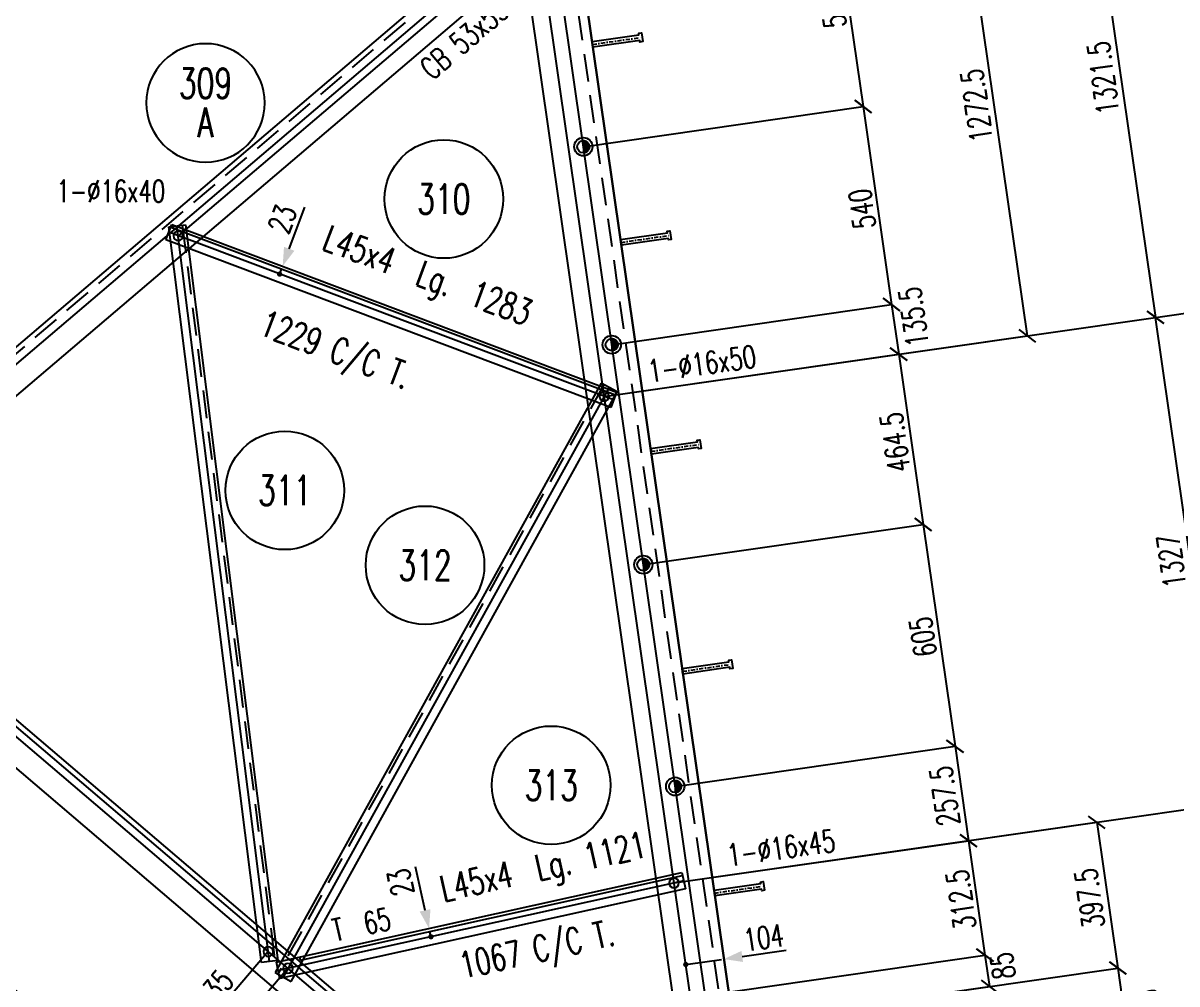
# Model space of a CAD drawing. Extents: x 142141 to 158361, y -105351 to -93871.
# Drawn here: x 147687 to 150801, y -101767 to -99173 of the extents above; entities that cross this region are included whole.
import ezdxf
from ezdxf.enums import TextEntityAlignment as Align

# ---------------------------------------------------------------- set-up
doc = ezdxf.new("R2010")
doc.units = 0
doc.header["$LTSCALE"] = 150
doc.header["$MEASUREMENT"] = 0
doc.linetypes.add('DASHDOT', pattern=[1, 0.5, -0.25, 0, -0.25])
doc.linetypes.add('DASHED', pattern=[0.75, 0.5, -0.25])
doc.layers.get('0').update_dxf_attribs({"linetype": 'CONTINUOUS'})
for name, color, linetype in [('ASSI', 6, 'CONTINUOUS'), ('BOLLINI_1', 7, 'CONTINUOUS'), ('BOLLINI_5', 7, 'CONTINUOUS'), ('Echelon', 3, 'CONTINUOUS'), ('FORI', 2, 'CONTINUOUS'), ('LINEA_ANG', 2, 'CONTINUOUS'), ('LS', 7, 'CONTINUOUS'), ('MZ', 6, 'DASHDOT'), ('QT_MAL', 7, 'CONTINUOUS'), ('QT_MPR', 7, 'CONTINUOUS'), ('QT_MSP', 7, 'CONTINUOUS'), ('TRAT-Y', 7, 'DASHED')]:
    doc.layers.add(name, color=color, linetype=linetype)
doc.styles.add('QUOTE', font='ROMANS8.SHX', dxfattribs={"width": 0.7})
doc.styles.add('RQL', font='ROMANS8.SHX', dxfattribs={"width": 0.7})
doc.styles.add('RS', font='ROMANS8.shx', dxfattribs={"width": 0.7})
doc.styles.get("Standard").update_dxf_attribs({"font": 'ROMANS8.SHX', "width": 0.7})
doc.dimstyles.new('FRECCE1', dxfattribs={"dimtxt": 60, "dimasz": 6.6667, "dimexe": 0, "dimexo": 0, "dimgap": 1, "dimtad": 1, "dimzin": 0, "dimdsep": 46, "dimtxsty": 'RS', "dimblk1": 'QUOTP', "dimblk2": 'QUOTF', "dimsah": 1, "dimcen": 0, "dimclrd": 2, "dimclre": 2, "dimclrt": 7, "dimadec": 0, "dimazin": 0, "dimtfac": 1, "dimtix": 1, "dimtmove": 2, "dimatfit": 3, "dimldrblk": 'QUOTP', "dimfxl": 1, "dimtolj": 1, "dimtzin": 0, "dimarcsym": 0})
doc.dimstyles.new('TRATTO', dxfattribs={"dimscale": 0, "dimtxt": 60, "dimasz": 40, "dimexe": 0, "dimexo": 0, "dimgap": 10, "dimtad": 1, "dimrnd": 0.5, "dimdsep": 46, "dimtxsty": 'RS', "dimblk1": 'OBLIQUE', "dimblk2": 'OBLIQUE', "dimsah": 1, "dimcen": 0.09, "dimclrd": 2, "dimclre": 2, "dimclrt": 7, "dimadec": 0, "dimazin": 0, "dimtfac": 1, "dimtix": 1, "dimtmove": 2, "dimatfit": 3, "dimfxl": 1, "dimtolj": 1, "dimtzin": 0, "dimarcsym": 0})

# ---------------------------------------------------------------- blocks, each defined once
blk = doc.blocks.new('ASSE98')
blk.add_line((0, 0), (1, 0))
at = {"color": 7, "style": 'QUOTE', "width": 0.5, "flags": 1}
for tag, p in [('TI', (1.38308, 6.82731)), ('DI_S', (1.38308, 6.42178)), ('D_S', (1.38308, 6.02092)), ('E_S', (1.38308, 5.68065)), ('NFORI', (1.36454, 5.29792)), ('ALAR', (1.36349, 4.93246)), ('FAM', (1.3775, 4.54645)), ('ALA', (1.38308, 4.19257)), ('DISP2', (1.38308, 3.84971)), ('DISP1', (1.38308, 3.50686)), ('PINZAF', (1.38308, 3.164)), ('PINZAI', (1.38308, 2.82114)), ('TRP', (1.38308, 2.47829)), ('NP', (1.38308, 2.13543)), ('SV', (1.38308, 1.79257)), ('PESO', (1.38308, 1.44971)), ('QUA', (1.38308, 1.10686)), ('LUN', (1.38308, 0.764)), ('PROF', (1.38308, 0.42114)), ('POS', (1.38308, 0.07829))]:
    blk.add_attdef(tag, p, '', height=0.2, dxfattribs=at)
at = {"color": 7, "flags": 1}
for tag, p in [('LAV1', (3.07431, 6.82847)), ('LAV2', (3.07431, 6.49513)), ('LAV3', (3.07431, 6.1618)), ('LAV4', (3.07431, 5.82847)), ('LAV5', (3.07431, 5.49513)), ('LAV6', (3.07431, 5.1618)), ('LAV7', (3.07431, 4.82847)), ('LAV8', (3.07431, 4.49513)), ('LAV9', (3.07431, 4.1618)), ('LAV10', (3.07431, 3.82847))]:
    blk.add_attdef(tag, p, '', height=0.2, dxfattribs=at)
blk = doc.blocks.new('16')
blk.add_circle((0, 0), 1)
blk = doc.blocks.new('P20')
at = {"color": 0}
for p, q in [((0, 0.98), (0.02, 1)), ((0, 0.94), (0.06, 1)), ((1, -0.01), (0, 0.99)), ((0, 0.89), (0.1, 0.99)), ((0, 0.85), (0.14, 0.99)), ((0, 0.8), (0.18, 0.98)), ((0, 0.76), (0.22, 0.98)), ((0, 0.71), (0.25, 0.97)), ((0, 0.67), (0.29, 0.96)), ((1, -0.05), (0, 0.95)), ((0, 0.62), (0.32, 0.95)), ((0, 0.58), (0.36, 0.93)), ((0, 0.53), (0.39, 0.92)), ((0, 0.49), (0.42, 0.91)), ((1, -0.09), (0, 0.9)), ((0, 0.44), (0.45, 0.89)), ((0, 0.4), (0.48, 0.88)), ((0.99, -0.13), (0, 0.86)), ((0, 0.35), (0.51, 0.86)), ((0, 0.31), (0.54, 0.84)), ((0, 0.26), (0.56, 0.83)), ((0.99, -0.17), (0, 0.81)), ((0, 0.22), (0.59, 0.81)), ((0, 0.17), (0.61, 0.79)), ((0.98, -0.21), (0, 0.77)), ((0, 0.13), (0.64, 0.77)), ((0, 0.08), (0.66, 0.75)), ((0, 0.04), (0.69, 0.73)), ((0.97, -0.25), (0, 0.72)), ((0, -0.01), (0.71, 0.7)), ((0.96, -0.28), (0, 0.68)), ((0, -0.05), (0.73, 0.68)), ((0, -0.1), (0.75, 0.66)), ((0.95, -0.32), (0, 0.63)), ((0, -0.14), (0.77, 0.63)), ((0, -0.19), (0.79, 0.61)), ((0.94, -0.35), (0, 0.59)), ((0, -0.23), (0.81, 0.58)), ((0, -0.28), (0.83, 0.56)), ((0.92, -0.38), (0, 0.54)), ((0, -0.32), (0.85, 0.53)), ((0.91, -0.41), (0, 0.5)), ((0, -0.36), (0.87, 0.5)), ((0, -0.41), (0.88, 0.47)), ((0.9, -0.44), (0, 0.45)), ((0, -0.45), (0.9, 0.44)), ((0.88, -0.47), (0, 0.41)), ((0, -0.5), (0.91, 0.41)), ((0, -0.54), (0.92, 0.38)), ((0.87, -0.5), (0, 0.36)), ((0, -0.59), (0.94, 0.35)), ((0.85, -0.53), (0, 0.32)), ((0, -0.63), (0.95, 0.31)), ((0, -0.68), (0.96, 0.28)), ((0.83, -0.56), (0, 0.27)), ((0, -0.72), (0.97, 0.25)), ((0.81, -0.58), (0, 0.23)), ((0, -0.77), (0.98, 0.21)), ((0.79, -0.61), (0, 0.18)), ((0, -0.81), (0.99, 0.17)), ((0.77, -0.63), (0, 0.14)), ((0, -0.86), (0.99, 0.13)), ((0.75, -0.66), (0, 0.09)), ((0, -0.9), (1, 0.09)), ((0.73, -0.68), (0, 0.05)), ((0, -0.95), (1, 0.05)), ((0.71, -0.7), (0, 0.01)), ((0, -0.99), (1, 0.01)), ((1, 0.04), (0.04, 1)), ((1, 0.09), (0.09, 1)), ((0.99, 0.14), (0.14, 0.99)), ((0.98, 0.19), (0.19, 0.98)), ((0.97, 0.25), (0.25, 0.97)), ((0.95, 0.31), (0.31, 0.95)), ((0.92, 0.38), (0.38, 0.92)), ((0.88, 0.47), (0.47, 0.88)), ((0.81, 0.59), (0.59, 0.81)), ((0.69, -0.73), (0, -0.04)), ((0.66, -0.75), (0, -0.08)), ((0.64, -0.77), (0, -0.13)), ((0.61, -0.79), (0, -0.17)), ((0.59, -0.81), (0, -0.22)), ((0.56, -0.83), (0, -0.26)), ((0.54, -0.84), (0, -0.31)), ((0.51, -0.86), (0, -0.35)), ((0.48, -0.88), (0, -0.4)), ((0.45, -0.89), (0, -0.44)), ((0.42, -0.91), (0, -0.49)), ((0.39, -0.92), (0, -0.53)), ((0.36, -0.93), (0, -0.58)), ((0.32, -0.95), (0, -0.62)), ((0.29, -0.96), (0, -0.67)), ((0.25, -0.97), (0, -0.71)), ((0.22, -0.98), (0, -0.76)), ((0.18, -0.98), (0, -0.8)), ((0.14, -0.99), (0, -0.85)), ((0.1, -0.99), (0, -0.89)), ((0.04, -1), (1, -0.04)), ((0.09, -1), (1, -0.09)), ((0.14, -0.99), (0.99, -0.14)), ((0.19, -0.98), (0.98, -0.19)), ((0.25, -0.97), (0.97, -0.25)), ((0.31, -0.95), (0.95, -0.31)), ((0.38, -0.92), (0.92, -0.38)), ((0.47, -0.88), (0.88, -0.47)), ((0.59, -0.81), (0.81, -0.59))]:
    blk.add_line(p, q, dxfattribs=at)
for radius in [1.5, 1]:
    blk.add_circle((0, 0), radius)
blk = doc.blocks.new('QUOTP')
at = {"layer": 'ASSI', "color": 2, "const_width": 1.07}
blk.add_lwpolyline([(-0.53, 0, 1), (0.53, 0, 1)], format="xyb", close=True, dxfattribs=at)
blk = doc.blocks.new('QUOTF')
at = {"layer": 'LS', "color": 2}
blk.add_line((7.5, 0), (25.5, 0), dxfattribs=at)
blk.add_solid([(7.5, 2.25), (0, 0), (7.5, -2.25)], dxfattribs=at)
blk = doc.blocks.new('*D157')
at = {"layer": 'QT_MAL', "color": 2, "lineweight": -2, "transparency": 16777216}
for p, q in [((149475.6, -101714.8), (149475.6, -101714.8)), ((149482.2, -101713.9), (149571.9, -101701)), ((149578.5, -101700.1), (149578.5, -101700.1))]:
    blk.add_line(p, q, dxfattribs=at)
at = {"layer": 'QT_MAL', "color": 2, "lineweight": -2, "transparency": 16777216, "xscale": 6.6667, "yscale": 6.6667, "zscale": 6.6667}
for name, p, rotation in [('QUOTF', (149578.5, -101700.1), 8.166139302353479), ('QUOTP', (149475.6, -101714.8), 188.1661393023535)]:
    blk.add_blockref(name, p, dxfattribs=dict(at, rotation=rotation))
at = {"layer": 'QT_MAL', "color": 7, "transparency": 16777216, "insert": (149686, -101642.2), "char_height": 60, "attachment_point": 5, "rotation": 8.1661, "style": 'RS'}
blk.add_mtext('\\A1;104', dxfattribs=at)
blk = doc.blocks.new('A$C6E393FD9')
at = {"layer": 'Echelon'}
blk.add_lwpolyline([(2.5, 0), (0, 19.8), (168.6, 41.4), (167.9, 47.2), (177.8, 48.5), (181.8, 17.1), (171.9, 15.8), (171.2, 21.6), (2.5, 0)], close=True, dxfattribs=at)
at = {"layer": 'MZ', "ltscale": 0.2}
blk.add_line((1.3, 9.9), (179.8, 32.8), dxfattribs=at)
blk = doc.blocks.new('_OBLIQUE')
at = {"color": 0, "linetype": 'ByBlock'}
blk.add_line((-0.5, -0.5), (0.5, 0.5), dxfattribs=at)
blk = doc.blocks.new('*D45')
at = {"layer": 'QT_MPR', "color": 2, "lineweight": -2, "transparency": 16777216}
for p, q in [((149107.4, -98867.4), (150555.6, -98659.6)), ((150555.6, -98659.6), (150743.2, -99967.5)), ((149255.5, -100181), (150743.2, -99967.5))]:
    blk.add_line(p, q, dxfattribs=at)
at = {"layer": 'QT_MPR', "color": 2, "lineweight": -2, "transparency": 16777216, "xscale": 40, "yscale": 40, "zscale": 40}
for p, rotation in [((150555.6, -98659.6), 98.16613930235343), ((150743.2, -99967.5), 278.1661393023534)]:
    blk.add_blockref('_OBLIQUE', p, dxfattribs=dict(at, rotation=rotation))
at = {"layer": 'QT_MPR', "color": 7, "transparency": 16777216, "insert": (150602.1, -99321), "char_height": 60, "attachment_point": 5, "rotation": 98.1661, "style": 'RS'}
blk.add_mtext('\\A1;1321.5', dxfattribs=at)
blk = doc.blocks.new('*D57')
at = {"layer": 'QT_MPR', "color": 2, "lineweight": -2, "transparency": 16777216}
for p, q in [((149444, -101494.6), (150931.7, -101281.1)), ((150931.7, -101281.1), (151121.1, -102600.4)), ((149672.9, -102808.2), (151121.1, -102600.4))]:
    blk.add_line(p, q, dxfattribs=at)
at = {"layer": 'QT_MPR', "color": 2, "lineweight": -2, "transparency": 16777216, "xscale": 40, "yscale": 40, "zscale": 40}
for p, rotation in [((150931.7, -101281.1), 98.16613930235343), ((151121.1, -102600.4), 278.1661393023534)]:
    blk.add_blockref('_OBLIQUE', p, dxfattribs=dict(at, rotation=rotation))
at = {"layer": 'QT_MPR', "color": 7, "transparency": 16777216, "insert": (150975.8, -101963.8), "char_height": 60, "attachment_point": 5, "rotation": 98.1661, "style": 'RS'}
blk.add_mtext('\\A1;1333', dxfattribs=at)
blk = doc.blocks.new('*D41')
at = {"layer": 'QT_MPR', "color": 2, "lineweight": -2, "transparency": 16777216}
for p, q in [((149074.7, -98921.5), (150216.1, -98757.7)), ((150216.1, -98757.7), (150396.8, -100017.2)), ((149255.5, -100181), (150396.8, -100017.2))]:
    blk.add_line(p, q, dxfattribs=at)
at = {"layer": 'QT_MPR', "color": 2, "lineweight": -2, "transparency": 16777216, "xscale": 40, "yscale": 40, "zscale": 40}
for p, rotation in [((150216.1, -98757.7), 98.16613930235343), ((150396.8, -100017.2), 278.1661393023534)]:
    blk.add_blockref('_OBLIQUE', p, dxfattribs=dict(at, rotation=rotation))
at = {"layer": 'QT_MPR', "color": 7, "transparency": 16777216, "insert": (150260.3, -99395.5), "char_height": 60, "attachment_point": 5, "rotation": 98.1661, "style": 'RS'}
blk.add_mtext('\\A1;1272.5', dxfattribs=at)
blk = doc.blocks.new('*D56')
at = {"layer": 'QT_MPR', "color": 2, "lineweight": -2, "transparency": 16777216}
for p, q in [((149444, -101494.6), (150585.3, -101330.8)), ((150585.3, -101330.8), (150641.7, -101724.3)), ((149500.4, -101888), (150641.7, -101724.3))]:
    blk.add_line(p, q, dxfattribs=at)
at = {"layer": 'QT_MPR', "color": 2, "lineweight": -2, "transparency": 16777216, "xscale": 40, "yscale": 40, "zscale": 40}
for p, rotation in [((150585.3, -101330.8), 98.16613930235343), ((150641.7, -101724.3), 278.1661393023534)]:
    blk.add_blockref('_OBLIQUE', p, dxfattribs=dict(at, rotation=rotation))
at = {"layer": 'QT_MPR', "color": 7, "transparency": 16777216, "insert": (150565.8, -101536), "char_height": 60, "attachment_point": 5, "rotation": 98.1661, "style": 'RS'}
blk.add_mtext('\\A1;397.5', dxfattribs=at)
blk = doc.blocks.new('*D55')
at = {"layer": 'QT_MPR', "color": 2, "lineweight": -2, "transparency": 16777216}
for p, q in [((149500.4, -101888), (150641.7, -101724.3)), ((150641.7, -101724.3), (150680.8, -101996.5)), ((149579.1, -102154.6), (150680.8, -101996.5))]:
    blk.add_line(p, q, dxfattribs=at)
at = {"layer": 'QT_MPR', "color": 2, "lineweight": -2, "transparency": 16777216, "xscale": 40, "yscale": 40, "zscale": 40}
for p, rotation in [((150641.7, -101724.3), 98.16613930235343), ((150680.8, -101996.5), 278.1661393023534)]:
    blk.add_blockref('_OBLIQUE', p, dxfattribs=dict(at, rotation=rotation))
at = {"layer": 'QT_MPR', "color": 7, "transparency": 16777216, "insert": (150728.1, -101850.8), "char_height": 60, "attachment_point": 5, "rotation": 98.1661, "style": 'RS'}
blk.add_mtext('\\A1;55x5', dxfattribs=at)
blk = doc.blocks.new('*D54')
at = {"layer": 'QT_MPR', "color": 2, "lineweight": -2, "transparency": 16777216}
for p, q in [((149500.4, -101888), (150641.7, -101724.3)), ((150641.7, -101724.3), (150680.8, -101996.5)), ((149579.1, -102154.6), (150680.8, -101996.5))]:
    blk.add_line(p, q, dxfattribs=at)
at = {"layer": 'QT_MPR', "color": 2, "lineweight": -2, "transparency": 16777216, "xscale": 40, "yscale": 40, "zscale": 40}
for p, rotation in [((150641.7, -101724.3), 98.16613930235343), ((150680.8, -101996.5), 278.1661393023534)]:
    blk.add_blockref('_OBLIQUE', p, dxfattribs=dict(at, rotation=rotation))
at = {"layer": 'QT_MPR', "color": 7, "transparency": 16777216, "insert": (150613.1, -101859.7), "char_height": 60, "attachment_point": 5, "rotation": 98.1661, "style": 'RS'}
blk.add_mtext('\\A1;275', dxfattribs=at)
blk = doc.blocks.new('*D37')
at = {"layer": 'QT_MSP', "color": 2, "lineweight": -2, "transparency": 16777216}
for p, q in [((149122.5, -98972.4), (149877.7, -98864.1)), ((149877.7, -98864.1), (149954.4, -99398.3)), ((149199.1, -99506.7), (149954.4, -99398.3))]:
    blk.add_line(p, q, dxfattribs=at)
at = {"layer": 'QT_MSP', "color": 2, "lineweight": -2, "transparency": 16777216, "xscale": 40, "yscale": 40, "zscale": 40}
for p, rotation in [((149877.7, -98864.1), 98.16613930235343), ((149954.4, -99398.3), 278.1661393023534)]:
    blk.add_blockref('_OBLIQUE', p, dxfattribs=dict(at, rotation=rotation))
at = {"layer": 'QT_MSP', "color": 7, "transparency": 16777216, "insert": (149872.4, -99132.2), "char_height": 60, "attachment_point": 5, "rotation": 98.1661, "style": 'RS'}
blk.add_mtext('\\A1;540', dxfattribs=at)
blk = doc.blocks.new('*D49')
at = {"layer": 'QT_MSP', "color": 2, "lineweight": -2, "transparency": 16777216}
for p, q in [((149199.1, -99506.7), (149954.4, -99398.3)), ((149954.4, -99398.3), (150031.1, -99932.8)), ((149275.8, -100041.2), (150031.1, -99932.8))]:
    blk.add_line(p, q, dxfattribs=at)
at = {"layer": 'QT_MSP', "color": 2, "lineweight": -2, "transparency": 16777216, "xscale": 40, "yscale": 40, "zscale": 40}
for p, rotation in [((149954.4, -99398.3), 98.16613930235343), ((150031.1, -99932.8), 278.1661393023534)]:
    blk.add_blockref('_OBLIQUE', p, dxfattribs=dict(at, rotation=rotation))
at = {"layer": 'QT_MSP', "color": 7, "transparency": 16777216, "insert": (149951.7, -99674.5), "char_height": 60, "attachment_point": 5, "rotation": 98.1661, "style": 'RS'}
blk.add_mtext('\\A1;540', dxfattribs=at)
blk = doc.blocks.new('*D48')
at = {"layer": 'QT_MSP', "color": 2, "lineweight": -2, "transparency": 16777216}
for p, q in [((149275.8, -100041.2), (150031.1, -99932.8)), ((150031.1, -99932.8), (150050.3, -100066.9)), ((149255.5, -100181), (150050.3, -100066.9))]:
    blk.add_line(p, q, dxfattribs=at)
at = {"layer": 'QT_MSP', "color": 2, "lineweight": -2, "transparency": 16777216, "xscale": 40, "yscale": 40, "zscale": 40}
for p, rotation in [((150031.1, -99932.8), 98.16613930235343), ((150050.3, -100066.9), 278.1661393023534)]:
    blk.add_blockref('_OBLIQUE', p, dxfattribs=dict(at, rotation=rotation))
at = {"layer": 'QT_MSP', "color": 7, "transparency": 16777216, "insert": (150090.3, -99966.3), "char_height": 60, "attachment_point": 5, "rotation": 98.1661, "style": 'RS'}
blk.add_mtext('\\A1;135.5', dxfattribs=at)
blk = doc.blocks.new('*D47')
at = {"layer": 'QT_MSP', "color": 2, "lineweight": -2, "transparency": 16777216}
for p, q in [((149255.5, -100181), (150050.3, -100066.9)), ((150050.3, -100066.9), (150116.3, -100526.7)), ((149361.1, -100635.1), (150116.3, -100526.7))]:
    blk.add_line(p, q, dxfattribs=at)
at = {"layer": 'QT_MSP', "color": 2, "lineweight": -2, "transparency": 16777216, "xscale": 40, "yscale": 40, "zscale": 40}
for p, rotation in [((150050.3, -100066.9), 98.16613930235343), ((150116.3, -100526.7), 278.1661393023534)]:
    blk.add_blockref('_OBLIQUE', p, dxfattribs=dict(at, rotation=rotation))
at = {"layer": 'QT_MSP', "color": 7, "transparency": 16777216, "insert": (150040.6, -100305.1), "char_height": 60, "attachment_point": 5, "rotation": 98.1661, "style": 'RS'}
blk.add_mtext('\\A1;464.5', dxfattribs=at)
blk = doc.blocks.new('*D53')
at = {"layer": 'QT_MSP', "color": 2, "lineweight": -2, "transparency": 16777216}
for p, q in [((149361.1, -100635.1), (150116.3, -100526.7)), ((150116.3, -100526.7), (150202.3, -101125.6)), ((149447, -101234), (150202.3, -101125.6))]:
    blk.add_line(p, q, dxfattribs=at)
at = {"layer": 'QT_MSP', "color": 2, "lineweight": -2, "transparency": 16777216, "xscale": 40, "yscale": 40, "zscale": 40}
for p, rotation in [((150116.3, -100526.7), 98.16613930235343), ((150202.3, -101125.6), 278.1661393023534)]:
    blk.add_blockref('_OBLIQUE', p, dxfattribs=dict(at, rotation=rotation))
at = {"layer": 'QT_MSP', "color": 7, "transparency": 16777216, "insert": (150115.6, -100830.1), "char_height": 60, "attachment_point": 5, "rotation": 98.1661, "style": 'RS'}
blk.add_mtext('\\A1;605', dxfattribs=at)
blk = doc.blocks.new('*D52')
at = {"layer": 'QT_MSP', "color": 2, "lineweight": -2, "transparency": 16777216}
for p, q in [((149447, -101234), (150202.3, -101125.6)), ((150202.3, -101125.6), (150238.8, -101380.5)), ((149444, -101494.6), (150238.8, -101380.5))]:
    blk.add_line(p, q, dxfattribs=at)
at = {"layer": 'QT_MSP', "color": 2, "lineweight": -2, "transparency": 16777216, "xscale": 40, "yscale": 40, "zscale": 40}
for p, rotation in [((150202.3, -101125.6), 98.16613930235343), ((150238.8, -101380.5), 278.1661393023534)]:
    blk.add_blockref('_OBLIQUE', p, dxfattribs=dict(at, rotation=rotation))
at = {"layer": 'QT_MSP', "color": 7, "transparency": 16777216, "insert": (150174.6, -101259.9), "char_height": 60, "attachment_point": 5, "rotation": 98.1661, "style": 'RS'}
blk.add_mtext('\\A1;257.5', dxfattribs=at)
blk = doc.blocks.new('*D51')
at = {"layer": 'QT_MSP', "color": 2, "lineweight": -2, "transparency": 16777216}
for p, q in [((149444, -101494.6), (150238.8, -101380.5)), ((150238.8, -101380.5), (150283.2, -101689.8)), ((149528, -101798.2), (150283.2, -101689.8))]:
    blk.add_line(p, q, dxfattribs=at)
at = {"layer": 'QT_MSP', "color": 2, "lineweight": -2, "transparency": 16777216, "xscale": 40, "yscale": 40, "zscale": 40}
for p, rotation in [((150238.8, -101380.5), 98.16613930235343), ((150283.2, -101689.8), 278.1661393023534)]:
    blk.add_blockref('_OBLIQUE', p, dxfattribs=dict(at, rotation=rotation))
at = {"layer": 'QT_MSP', "color": 7, "transparency": 16777216, "insert": (150218.6, -101539.4), "char_height": 60, "attachment_point": 5, "rotation": 98.1661, "style": 'RS'}
blk.add_mtext('\\A1;312.5', dxfattribs=at)
blk = doc.blocks.new('*D50')
at = {"layer": 'QT_MSP', "color": 2, "lineweight": -2, "transparency": 16777216}
for p, q in [((149528, -101798.2), (150283.2, -101689.8)), ((150283.2, -101689.8), (150295.3, -101774)), ((149500.4, -101888), (150295.3, -101774))]:
    blk.add_line(p, q, dxfattribs=at)
at = {"layer": 'QT_MSP', "color": 2, "lineweight": -2, "transparency": 16777216, "xscale": 40, "yscale": 40, "zscale": 40}
for p, rotation in [((150283.2, -101689.8), 98.16613930235343), ((150295.3, -101774), 278.1661393023534)]:
    blk.add_blockref('_OBLIQUE', p, dxfattribs=dict(at, rotation=rotation))
at = {"layer": 'QT_MSP', "color": 7, "transparency": 16777216, "insert": (150331.3, -101718.4), "char_height": 60, "attachment_point": 5, "rotation": 98.1661, "style": 'RS'}
blk.add_mtext('\\A1;85', dxfattribs=at)
blk = doc.blocks.new('*D46')
at = {"layer": 'LS', "color": 2, "lineweight": -2, "transparency": 16777216}
for p, q in [((149255.5, -100181), (150743.2, -99967.5)), ((150931.7, -101281.1), (150743.2, -99967.5)), ((149444, -101494.6), (150931.7, -101281.1))]:
    blk.add_line(p, q, dxfattribs=at)
at = {"layer": 'LS', "color": 2, "lineweight": -2, "transparency": 16777216, "xscale": 40, "yscale": 40, "zscale": 40}
for p, rotation in [((150743.2, -99967.5), 98.16613930235343), ((150931.7, -101281.1), 278.1661393023534)]:
    blk.add_blockref('_OBLIQUE', p, dxfattribs=dict(at, rotation=rotation))
at = {"layer": 'LS', "color": 7, "transparency": 16777216, "insert": (150786.1, -100625.7), "char_height": 60, "attachment_point": 5, "rotation": 98.1661, "style": 'RS'}
blk.add_mtext('\\A1;1327', dxfattribs=at)
blk = doc.blocks.new('*D173')
at = {"layer": 'QT_MAL', "color": 2, "lineweight": -2, "transparency": 16777216}
blk.add_line((148381.9, -99844.4), (148385.3, -99835.4), dxfattribs=at)
at = {"layer": 'QT_MAL', "color": 2, "lineweight": -2, "transparency": 16777216, "xscale": 6.6667, "yscale": 6.6667, "zscale": 6.6667}
for name, p, rotation in [('QUOTF', (148387.6, -99829.1), 69.33901317575094), ('QUOTP', (148379.5, -99850.7), 249.3390131757509)]:
    blk.add_blockref(name, p, dxfattribs=dict(at, rotation=rotation))
at = {"layer": 'QT_MAL', "color": 7, "transparency": 16777216, "insert": (148386.6, -99702.2), "char_height": 60, "attachment_point": 5, "rotation": 69.339, "style": 'RS'}
blk.add_mtext('\\A1;23', dxfattribs=at)
blk = doc.blocks.new('*D174')
at = {"layer": 'QT_MAL', "color": 2, "lineweight": -2, "transparency": 16777216}
blk.add_line((148786.2, -101633.3), (148784.1, -101623.9), dxfattribs=at)
at = {"layer": 'QT_MAL', "color": 2, "lineweight": -2, "transparency": 16777216, "xscale": 6.6667, "yscale": 6.6667, "zscale": 6.6667}
for name, p, rotation in [('QUOTF', (148782.7, -101617.4), 102.4800972618548), ('QUOTP', (148787.7, -101639.8), 282.4800972618548)]:
    blk.add_blockref(name, p, dxfattribs=dict(at, rotation=rotation))
at = {"layer": 'QT_MAL', "color": 7, "transparency": 16777216, "insert": (148705.7, -101492.9), "char_height": 60, "attachment_point": 5, "rotation": 102.4801, "style": 'RS'}
blk.add_mtext('\\A1;23', dxfattribs=at)
blk = doc.blocks.new('*D98')
at = {"layer": 'QT_MPR', "color": 2, "lineweight": -2, "transparency": 16777216}
for p, q in [((147077.7, -100596.9), (146739, -100994.4)), ((146739, -100994.4), (148009.9, -102077.3)), ((148348.7, -101679.8), (148009.9, -102077.3))]:
    blk.add_line(p, q, dxfattribs=at)
at = {"layer": 'QT_MPR', "color": 2, "lineweight": -2, "transparency": 16777216, "xscale": 40, "yscale": 40, "zscale": 40}
for p, rotation in [((146739, -100994.4), 139.56613230524), ((148009.9, -102077.3), 319.5661323052399)]:
    blk.add_blockref('_OBLIQUE', p, dxfattribs=dict(at, rotation=rotation))
at = {"layer": 'QT_MPR', "color": 7, "transparency": 16777216, "insert": (147386.3, -101475.8), "char_height": 60, "attachment_point": 5, "rotation": 319.5661, "style": 'RS'}
blk.add_mtext('\\A1;1669.5', dxfattribs=at)
blk = doc.blocks.new('*D99')
at = {"layer": 'QT_MPR', "color": 2, "lineweight": -2, "transparency": 16777216}
for p, q in [((148348.7, -101679.8), (148009.9, -102077.3)), ((148401.9, -101725.2), (148063.2, -102122.7)), ((148009.9, -102077.3), (148063.2, -102122.7))]:
    blk.add_line(p, q, dxfattribs=at)
at = {"layer": 'QT_MPR', "color": 2, "lineweight": -2, "transparency": 16777216, "xscale": 40, "yscale": 40, "zscale": 40}
for p, rotation in [((148009.9, -102077.3), 139.56613230524), ((148063.2, -102122.7), 319.5661323052399)]:
    blk.add_blockref('_OBLIQUE', p, dxfattribs=dict(at, rotation=rotation))
at = {"layer": 'QT_MPR', "color": 7, "transparency": 16777216, "insert": (147988.3, -102139.2), "char_height": 60, "attachment_point": 5, "rotation": 319.5661, "style": 'RS'}
blk.add_mtext('\\A1;70', dxfattribs=at)
blk = doc.blocks.new('*D100')
at = {"layer": 'QT_MPR', "color": 2, "lineweight": -2, "transparency": 16777216}
for p, q in [((148401.9, -101725.2), (148063.2, -102122.7)), ((148063.2, -102122.7), (149288.1, -103166.5)), ((149626.9, -102768.9), (149288.1, -103166.5))]:
    blk.add_line(p, q, dxfattribs=at)
at = {"layer": 'QT_MPR', "color": 2, "lineweight": -2, "transparency": 16777216, "xscale": 40, "yscale": 40, "zscale": 40}
for p, rotation in [((148063.2, -102122.7), 139.56613230524), ((149288.1, -103166.5), 319.5661323052399)]:
    blk.add_blockref('_OBLIQUE', p, dxfattribs=dict(at, rotation=rotation))
at = {"layer": 'QT_MPR', "color": 7, "transparency": 16777216, "insert": (148697.2, -102578), "char_height": 60, "attachment_point": 5, "rotation": 319.5661, "style": 'RS'}
blk.add_mtext('\\A1;1609.5', dxfattribs=at)
blk = doc.blocks.new('YYY')
blk.add_circle((0, 0), 8)
at = {"color": 3, "style": 'RQL', "width": 0.7}
for tag, p in [('POS3', (0, 0.65)), ('POS2', (0, -4.63))]:
    blk.add_attdef(tag, text='', height=4, dxfattribs=at).set_placement(p, align=Align.CENTER)
at = {"style": 'RQL', "width": 0.7, "flags": 1}
blk.add_attdef('TIPO', text='', height=3, dxfattribs=at).set_placement((0, 0), align=Align.MIDDLE_CENTER)
blk = doc.blocks.new('xxx')
blk.add_circle((0, 0), 8)
at = {"color": 3, "style": 'RQL', "width": 0.7}
blk.add_attdef('POS', text='', height=4, dxfattribs=at).set_placement((0, 0), align=Align.MIDDLE)
at = {"style": 'RQL', "width": 0.7, "flags": 1}
for tag, p in [('POS1', (-0.39, -5.42)), ('TIPO', (-0.39, -8.66))]:
    blk.add_attdef(tag, p, '', height=2, dxfattribs=at)
blk = doc.blocks.new('bull')
at = {"style": 'RS', "width": 0.7, "flags": 1}
for tag, p in [('NN', (-12.25, 0)), ('DIAMETRO', (0, -4.86)), ('SERRAGGIO', (0, -9.71)), ('LUNGHEZZA', (0, -14.57)), ('NB', (0, -19.43)), ('TIPO', (0, -24.12)), ('EL', (-0.14, -29))]:
    blk.add_attdef(tag, p, '', height=3, dxfattribs=at)
at = {"style": 'RS', "width": 0.7}
blk.add_attdef('BULLONE', (0, 0), '', height=3, dxfattribs=at)

msp = doc.modelspace()

# ---------------------------------------------------------------- linework, layer by layer
at = {"layer": 'LINEA_ANG'}
for p, q in [((148668.026, -95355.029), (149646.709, -102175.167)), ((149498.23, -102196.473), (148519.547, -95376.335)), ((144456.78, -102784.127), (149105.154, -98823.311)), ((149716.141, -102799.044), (145050.26, -98823.311)), ((144985.403, -98899.426), (149651.284, -102875.16)), ((149129.67, -98933.8), (144504.131, -102875.16)), ((148072.494, -99758.402), (148088.372, -99716.296)), ((148080.322, -99723.301), (148124.97, -99717.684)), ((148088.372, -99716.296), (149288.855, -100168.987)), ((148124.97, -99717.684), (148374.885, -101704.024)), ((148330.237, -101709.641), (148080.322, -99723.301)), ((149272.978, -100211.093), (148072.494, -99758.402)), ((149246.942, -100144.752), (148366.997, -101736.75)), ((149290.702, -100168.939), (149246.942, -100144.752)), ((148410.758, -101760.938), (149290.702, -100168.939)), ((149288.855, -100168.987), (149272.978, -100211.093)), ((148370.606, -101708.592), (149465.118, -101466.343)), ((149465.118, -101466.343), (149474.843, -101510.28)), ((149474.843, -101510.28), (148380.331, -101752.528)), ((148374.885, -101704.024), (148330.237, -101709.641)), ((148380.331, -101752.528), (148370.606, -101708.592)), ((148435.907, -101702.844), (148434.071, -101694.545)), ((148366.997, -101736.75), (148410.758, -101760.938))]:
    msp.add_line(p, q, dxfattribs=at)
at = {"layer": 'LINEA_ANG', "color": 2}
for p, q in [((149707.061, -102809.7), (145041.18, -98833.967)), ((148085.373, -99724.25), (149285.856, -100176.941)), ((148435.907, -101702.844), (149466.955, -101474.642))]:
    msp.add_line(p, q, dxfattribs=at)
at = {"layer": 'LS', "color": 6}
for p, q in [((149758.782, -103406.735), (148604.675, -95364.12)), ((149719.188, -103412.417), (148849.481, -97351.701)), ((149074.743, -98921.482), (148105.52, -99747.344))]:
    msp.add_line(p, q, dxfattribs=at)
at = {"layer": 'LS', "color": 2}
msp.add_line((150743.241, -99967.491), (151089.692, -99917.776), dxfattribs=at)
at = {"layer": 'TRAT-Y'}
for p, q in [((148641.795, -95358.793), (149620.478, -102178.931)), ((144465.86, -102794.783), (149114.234, -98833.967)), ((148116.536, -99718.745), (148366.452, -101705.085)), ((149254.381, -100148.864), (148374.437, -101740.862))]:
    msp.add_line(p, q, dxfattribs=at)

# ---------------------------------------------------------------- block references
at = {"layer": 'ASSI'}
for p, xscale, rotation in [((149646.709, -102175.167), 6890.000000000001, 98.16613930235349), ((149268.822, -100156.846), 1819.000000000001, 241.0692750326494)]:
    msp.add_blockref('ASSE98', p, dxfattribs=dict(at, xscale=xscale, rotation=rotation))
ref = msp.add_blockref('ASSE98', (149127.854, -98849.951), dxfattribs=dict(at, xscale=6130, zscale=6130, rotation=220.4338676947601))
ref.add_attrib('LAV1', 'CB 53x53', (148791.312, -99329.062), dxfattribs={"layer": '0', "color": 7, "height": 60, "rotation": 40.433868, "width": 0.7})
for p, xscale, zscale, rotation in [((149693.441, -102825.685), 6130, 6130, 139.5661323052399), ((148352.065, -101706.895), 2002, 2002, 97.17110285337888)]:
    msp.add_blockref('ASSE98', p, dxfattribs=dict(at, xscale=xscale, zscale=zscale, rotation=rotation))
ref = msp.add_blockref('ASSE98', (149280.74, -100190.508), dxfattribs=dict(at, xscale=1283, zscale=1283, rotation=159.3390131757509))
ref.add_attrib('PROF', 'L45x4', (148490.276, -99782.352), dxfattribs={"layer": '0', "color": 2, "height": 70, "rotation": -20.660987, "style": 'QUOTE', "width": 0.7})
ref.add_attrib('LUN', '1283', (148886.059, -99931.598), dxfattribs={"layer": '0', "color": 2, "height": 70, "rotation": -20.660987, "style": 'QUOTE', "width": 0.7})
ref.add_attrib('PESO', '1229 C/C T.', (148319.69, -100011.928), dxfattribs={"layer": '0', "color": 2, "height": 70, "rotation": -20.660987, "style": 'QUOTE', "width": 0.7})
ref.add_attrib('SV', 'Lg.', (148741.839, -99877.214), dxfattribs={"layer": '0', "color": 2, "height": 70, "rotation": -20.660987, "style": 'QUOTE', "width": 0.7})
ref = msp.add_blockref('ASSE98', (149470.089, -101488.8), dxfattribs=dict(at, xscale=1121, zscale=1121, rotation=192.4800972618548))
ref.add_attrib('PROF', 'L45x4', (148821.27, -101545.783), dxfattribs={"layer": '0', "color": 2, "height": 70, "rotation": 12.480097, "style": 'QUOTE', "width": 0.7})
ref.add_attrib('LUN', '1121', (149209.498, -101459.856), dxfattribs={"layer": '0', "color": 2, "height": 70, "rotation": 12.480097, "style": 'QUOTE', "width": 0.7})
ref.add_attrib('PESO', '1067 C/C T.', (148873.818, -101752.942), dxfattribs={"layer": '0', "color": 2, "height": 70, "rotation": 12.480097, "style": 'QUOTE', "width": 0.7})
ref.add_attrib('SV', 'Lg.', (149077.594, -101489.051), dxfattribs={"layer": '0', "color": 2, "height": 70, "rotation": 12.480097, "style": 'QUOTE', "width": 0.7})
ref.add_attrib('LAV1', 'T  65', (148529.374, -101653.304), dxfattribs={"layer": '0', "color": 254, "height": 60, "rotation": 12.480097, "width": 0.7})
at = {"layer": 'BOLLINI_1', "xscale": 20, "yscale": 20, "zscale": 20}
for p, values in [((148822.546, -99647.997), {'POS': '310'}), ((148393.169, -100434.628), {'POS': '311'}), ((148771.836, -100636.817), {'POS': '312'}), ((149112.459, -101230.819), {'POS': '313'})]:
    msp.add_blockref('xxx', p, dxfattribs=at).add_auto_attribs(values)
at = {"layer": 'BOLLINI_5'}
ref = msp.add_blockref('YYY', (148179.363, -99388.505), dxfattribs=dict(at, xscale=-19.99970832482618, yscale=19.99970832476798, zscale=19.99970832479172))
ref.add_attrib('POS3', '309', dxfattribs={"layer": '0', "color": 3, "height": 79.9988, "style": 'RQL', "width": 0.7}).set_placement((148179.363, -99375.566), align=Align.CENTER)
ref.add_attrib('POS2', 'A', dxfattribs={"layer": '0', "color": 3, "height": 79.999, "style": 'RQL', "width": 0.7}).set_placement((148179.363, -99481.112), align=Align.CENTER)
at = {"layer": 'FORI'}
for name, p, xscale, yscale, zscale in [('P20', (149199.129, -99506.685), 16.5, 16.5, 16.5), ('16', (148105.52, -99747.344), -13, 13, 13), ('P20', (149275.833, -100041.21), 16.5, 16.5, 16.5), ('16', (149255.481, -100180.983), -13, 13, 13), ('P20', (149361.059, -100635.126), 16.5, 16.5, 16.5), ('P20', (149446.996, -101233.991), 16.5, 16.5, 16.5), ('16', (149443.98, -101494.578), -13, 13, 13), ('16', (148348.658, -101679.814), -13, 13, 13), ('16', (148401.939, -101725.213), -13, 13, 13)]:
    msp.add_blockref(name, p, dxfattribs=dict(at, xscale=xscale, yscale=yscale, zscale=zscale))
at = {"layer": 'LS', "xscale": 0.7500000000000001, "yscale": 0.7500000000000001, "zscale": 0.7500000000000001, "rotation": 0.8689299996759822}
for p in [(149223.289, -99237.785), (149299.992, -99772.309), (149380.958, -100336.53), (149466.184, -100930.446), (149552.121, -101529.312)]:
    msp.add_blockref('A$C6E393FD9', p, dxfattribs=at)
at = {"layer": 'LS', "color": 7, "xscale": 20, "yscale": 20, "zscale": 20}
msp.add_blockref('bull', (147777.159, -99656.656), dxfattribs=at).add_auto_attribs({'BULLONE': '1-%%c16x40                '})
for p, rotation, values in [((149378.341, -100143.17), 8.166139302353908, {'BULLONE': '1-%%c16x50                '}), ((149592.082, -101450.522), 8.166139302356425, {'BULLONE': '1-%%c16x45               '}), ((148069.328, -101985.628), 49.56613230524246, {'BULLONE': '1-%%c16x35               '})]:
    msp.add_blockref('bull', p, dxfattribs=dict(at, rotation=rotation)).add_auto_attribs(values)

# ---------------------------------------------------------------- dimensions: what is measured, and where the dimension line sits
at = {"layer": 'LS'}
dim = msp.add_linear_dim(base=(150743.241, -99967.491), p1=(149443.98, -101494.578), p2=(149255.481, -100180.983), angle=98.166139, dimstyle='TRATTO', override={"dimscale": 1}, dxfattribs=at)
dim.commit()
dim.dimension.update_dxf_attribs({"geometry": '*D46', "text_midpoint": (150786.067, -100625.72), "dimtype": 160})
at = {"layer": 'QT_MAL'}
for base, p1, p2, angle, text, picture, middle in [((148387.614, -99829.138), (148379.499, -99850.658), (148387.614, -99829.138), 69.339013, '23', '*D173', (148386.636, -99702.189)), ((148782.707, -101617.381), (148787.677, -101639.838), (148782.707, -101617.381), 102.480097, '23', '*D174', (148705.674, -101492.89)), ((149578.533, -101700.067), (149475.587, -101714.839), (149578.533, -101700.067), 8.166139, '104', '*D157', (149685.969, -101642.152))]:
    dim = msp.add_linear_dim(base=base, p1=p1, p2=p2, angle=angle, text=text, dimstyle='FRECCE1', dxfattribs=at)
    dim.commit()
    dim.dimension.update_dxf_attribs({"geometry": picture, "text_midpoint": middle, "dimtype": 160})
at = {"layer": 'QT_MPR'}
for base, p1, p2, angle, text, picture, middle in [((150743.241, -99967.491), (149107.391, -98867.388), (149255.481, -100180.983), 98.166139, '1321.5', '*D45', (150602.079, -99321.05)), ((150396.79, -100017.206), (149074.743, -98921.482), (149255.481, -100180.983), 98.166139, '1272.5', '*D41', (150260.257, -99395.468)), ((148009.93, -102077.342), (147077.707, -100596.854), (148348.658, -101679.814), 319.566132, '1669.5', '*D98', (147386.314, -101475.799)), ((151121.055, -102600.363), (149443.98, -101494.578), (149672.889, -102808.173), 98.166139, '1333', '*D57', (150975.832, -101963.774)), ((150641.749, -101724.255), (149443.98, -101494.578), (149500.44, -101888.032), 98.166139, '397.5', '*D56', (150565.819, -101535.962)), ((148063.21, -102122.742), (148348.658, -101679.814), (148401.939, -101725.213), 319.566132, '70', '*D99', (147988.312, -102139.176)), ((150680.811, -101996.467), (149500.44, -101888.032), (149579.097, -102154.562), 98.166139, '55x5', '*D55', (150728.096, -101850.773)), ((150680.811, -101996.467), (149500.44, -101888.032), (149579.097, -102154.562), 98.166139, '275', '*D54', (150613.124, -101859.681)), ((149288.122, -103166.472), (148401.939, -101725.213), (149626.85, -102768.944), 319.566132, '1609.5', '*D100', (148697.216, -102577.994))]:
    dim = msp.add_linear_dim(base=base, p1=p1, p2=p2, angle=angle, text=text, dimstyle='TRATTO', override={"dimscale": 1}, dxfattribs=at)
    dim.commit()
    dim.dimension.update_dxf_attribs({"geometry": picture, "text_midpoint": middle, "dimtype": 160})
at = {"layer": 'QT_MSP'}
for base, p1, p2, text, picture, middle in [((149954.393, -99398.306), (149122.466, -98972.443), (149199.129, -99506.685), '540', '*D37', (149872.379, -99132.186)), ((150031.096, -99932.83), (149199.129, -99506.685), (149275.833, -100041.21), '540', '*D49', (149951.687, -99674.537)), ((150050.338, -100066.922), (149275.833, -100041.21), (149255.481, -100180.983), '135.5', '*D48', (150090.323, -99966.27)), ((150116.323, -100526.746), (149255.481, -100180.983), (149361.059, -100635.126), '464.5', '*D47', (150040.644, -100305.133)), ((150202.259, -101125.612), (149361.059, -100635.126), (149446.996, -101233.991), '605', '*D53', (150115.609, -100830.12)), ((150238.838, -101380.517), (149446.996, -101233.991), (149443.98, -101494.578), '257.5', '*D52', (150174.569, -101259.851)), ((150283.224, -101689.832), (149443.98, -101494.578), (149527.961, -101798.212), '312.5', '*D51', (150218.59, -101539.408)), ((150295.298, -101773.97), (149527.961, -101798.212), (149500.44, -101888.032), '85', '*D50', (150331.339, -101718.416))]:
    dim = msp.add_linear_dim(base=base, p1=p1, p2=p2, angle=98.166139, text=text, dimstyle='TRATTO', override={"dimscale": 1}, dxfattribs=at)
    dim.commit()
    dim.dimension.update_dxf_attribs({"geometry": picture, "text_midpoint": middle, "dimtype": 160})

doc.saveas('drawing.dxf')
